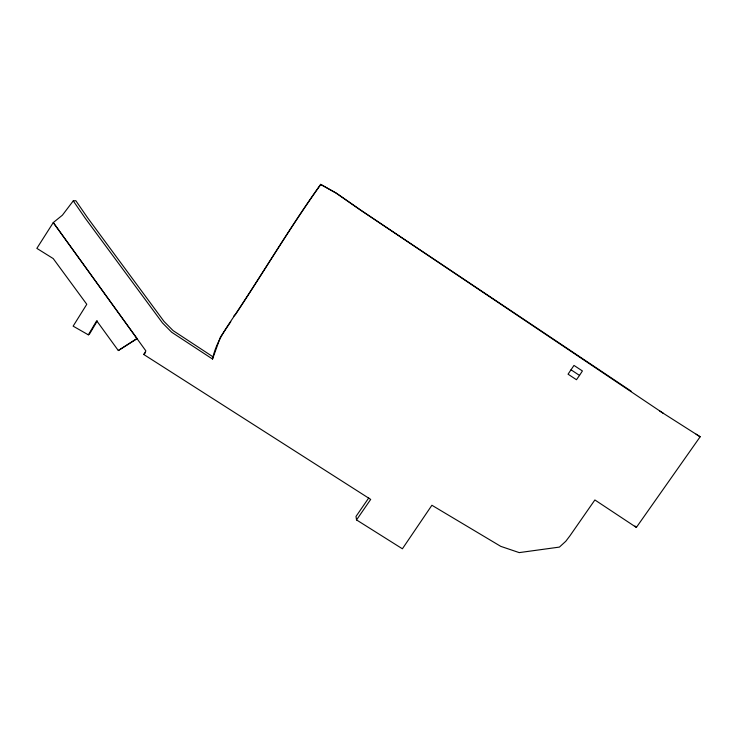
<?xml version="1.0" encoding="UTF-8"?>
<svg xmlns="http://www.w3.org/2000/svg" width="737" height="737" viewBox="0 0 737 737"><rect width="100%" height="100%" fill="white"/><g stroke="black" fill="none" stroke-linecap="round" stroke-linejoin="round"><path stroke-width="1.11" d="M97.256 320.964L89.518 334.008L88.348 334.838L73.129 326.15L86.782 304.298L53.221 258.576L36.85 248.369L53.276 222.574L62.396 215.195L73.258 200.879L85.252 218.253L162.499 322.972L171.703 332.258L212.532 359.048C216.061 341.572 226.784 327.339 236.291 312.967C264.638 270.249 290.912 225.973 320.641 184.388L336.413 193.195L360.937 210.266L631.185 391.19M212.532 359.048L220.418 337.095L230.782 321.691M88.348 334.838L96.685 320.788L118.307 350.545L137.11 338.679L53.276 222.574L145.889 350.932L143.761 354.488L370.693 499.41L356.542 519.935L402.393 548.789L431.9 505.26L500.773 546.366L519.226 552.612L559.411 547.094L565.786 541.28L569.922 535.836L594.879 499.953L636.363 527.434L700.15 436.783L696.087 434.167M579.512 375.428L582.414 370.951L573.976 365.423L568.052 374.184L576.463 379.721L579.512 375.428L571.018 369.799M368.73 497.963L355.999 516.444L356.542 519.935M320.825 184.416C290.774 226.443 264.205 271.207 235.554 314.386L233.887 315.98M143.761 354.488L145.484 352.636M118.307 350.545L137.082 338.421M73.258 200.879L75.81 200.676L87.657 217.857L164.029 321.452L173.131 330.637L213.509 357.159M320.641 184.388L336.063 193.085L360.319 209.971L663.438 413.411M659.726 411.025L700.15 436.783M635.008 526.025L636.363 527.434"/></g></svg>
